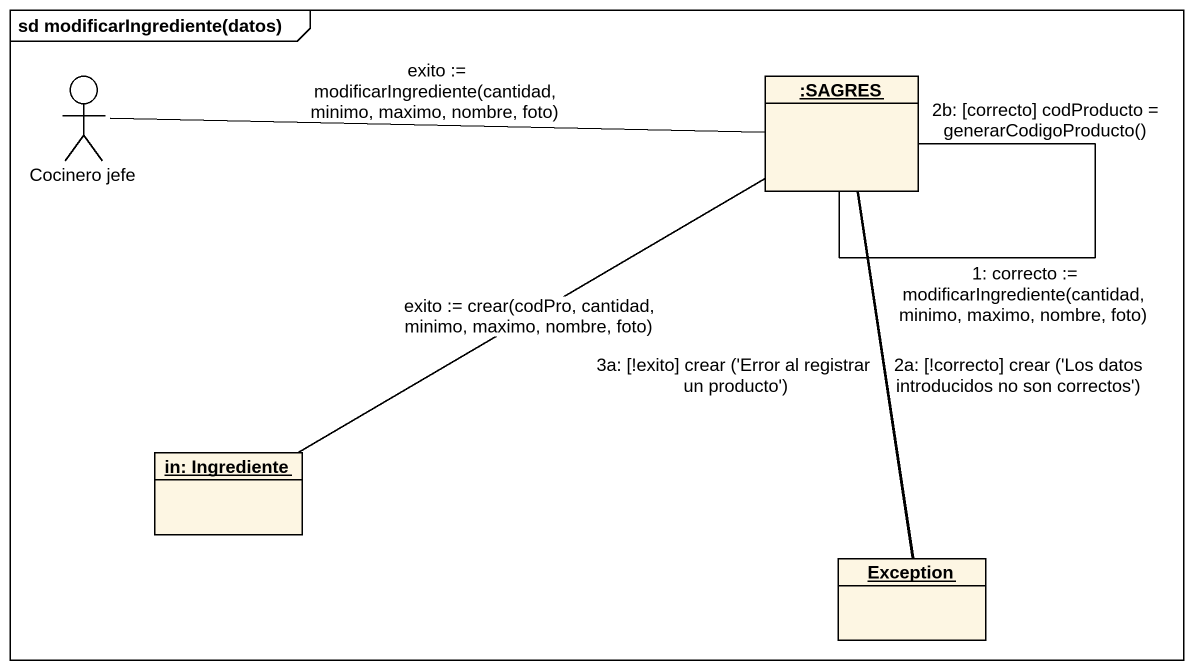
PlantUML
@startuml
mainframe sd modificarIngrediente(datos)
allowmixing
hide circle
hide empty members
actor "Cocinero jefe" as Cocinero_jefe
object ":SAGRES" as SAGRES
object "in: Ingrediente" as in_Ingrediente
object "Exception" as Exception_
Cocinero_jefe -right- SAGRES : exito := modificarIngrediente(cantidad, minimo, maximo, nombre, foto)
SAGRES -- SAGRES : 1: correcto := modificarIngrediente(cantidad, minimo, maximo, nombre, foto)
SAGRES -- SAGRES : 2b: [correcto] codProducto = generarCodigoProducto()
SAGRES -left- in_Ingrediente : exito := crear(codPro, cantidad, minimo, maximo, nombre, foto)
SAGRES -- Exception_ : 2a: [!correcto] crear ('Los datos introducidos no son correctos')
SAGRES -- Exception_ : 3a: [!exito] crear ('Error al registrar un producto')
@enduml
